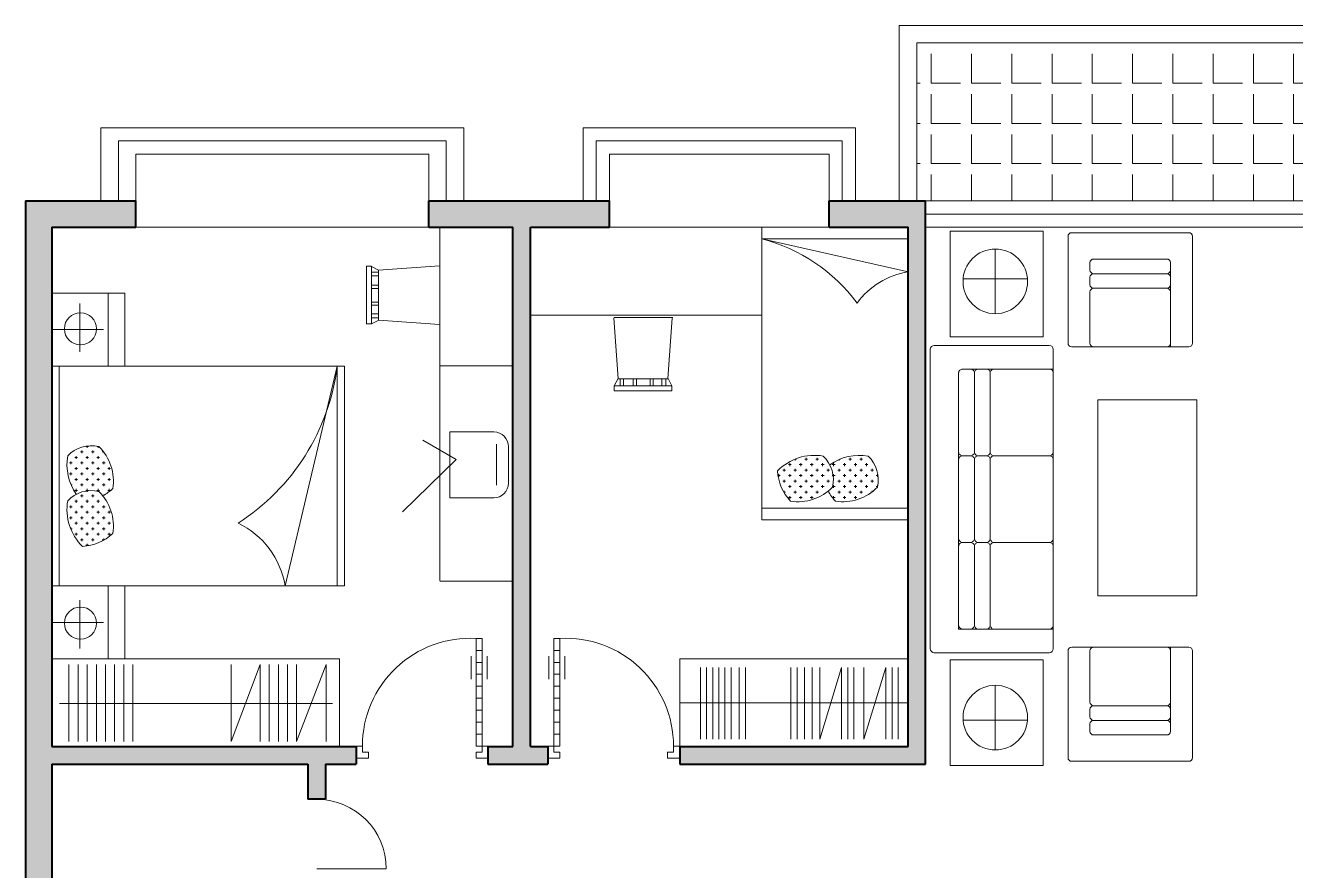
# Model space of a CAD drawing. Header units: millimetres. Extents: x 3136.3 to 3154.4, y 1812.1 to 1830.2.
# Drawn here: x 3136.33 to 3145.01, y 1824.42 to 1830.19 of the extents above; entities that cross this region are included whole.
import ezdxf
from ezdxf.enums import TextEntityAlignment as Align

# ---------------------------------------------------------------- set-up
doc = ezdxf.new("R2010")
doc.units = ezdxf.units.MM
for name, color, linetype, lineweight in [('BL', 7, 'Continuous', 5), ('FURNITURE', 220, 'Continuous', 5), ('H', 13, 'Continuous', 5), ('Muro1', 162, 'Continuous', 40), ('PUB_H', 13, 'Continuous', 5), ('W', 2, 'Continuous', 5), ('WINDOW_TEXT', 7, 'Continuous', 5)]:
    doc.layers.add(name, color=color, linetype=linetype, lineweight=lineweight)
doc.styles.add('SIMPLEX', font='SIMPLEX.SHX')
doc.styles.get("Standard").update_dxf_attribs({"font": 'arial.ttf'})

# ---------------------------------------------------------------- blocks, each defined once
blk = doc.blocks.new('_DBLK')
blk.add_line((-0.45, 0), (-0.45, -0.95))
blk.add_arc((-0.45, 0), 0.95, 270, 0)
at = {"layer": 'WINDOW_TEXT', "style": 'SIMPLEX', "flags": 1}
blk.add_attdef('A', text='', height=1, dxfattribs=at).set_placement((0, 1.5), align=Align.MIDDLE)
blk = doc.blocks.new('M_A24LXR')
for p, q in [((-0.4552, 0.071), (-0.4552, 0.8883)), ((-0.4552, 0.8883), (-0.4098, 0.8883)), ((-0.4098, 0.8883), (-0.4098, 0.071)), ((-0.4552, 0.7975), (-0.4098, 0.7975)), ((-0.4936, 0.7527), (-0.4936, 0.578)), ((-0.4552, 0.7067), (-0.4098, 0.7067)), ((-0.3714, 0.7527), (-0.3714, 0.578)), ((-0.4552, 0.6159), (-0.4098, 0.6159)), ((-0.4552, 0.5251), (-0.4098, 0.5251)), ((-0.4552, 0.4343), (-0.4098, 0.4343)), ((-0.4552, 0.3435), (-0.4098, 0.3435)), ((-0.4552, 0.2527), (-0.4098, 0.2527)), ((-0.4552, 0.1619), (-0.4098, 0.1619)), ((-0.5006, 0.071), (-0.4552, 0.071)), ((-0.5006, -0.0198), (-0.5006, 0.071)), ((-0.4098, 0.071), (-0.4552, 0.071)), ((-0.4552, 0.071), (-0.4552, 0.0256)), ((-0.4552, 0.0256), (-0.4098, 0.0256)), ((-0.4098, 0.0256), (-0.4098, -0.0198)), ((0.4528, 0.0256), (0.4074, 0.0256)), ((0.4074, 0.0256), (0.4074, -0.0198)), ((0.4982, 0.071), (0.4528, 0.071)), ((0.4528, 0.071), (0.4528, 0.0256)), ((0.4982, -0.0198), (0.4982, 0.071)), ((-0.5006, -0.0198), (-0.5006, -0.0198)), ((-0.4098, -0.0198), (-0.5006, -0.0198)), ((0.4074, -0.0198), (0.4982, -0.0198)), ((0.4982, -0.0198), (0.4982, -0.0198))]:
    blk.add_line(p, q)
blk.add_arc((-0.3644, 0.0723), 0.8172, 359.91151, 93.18481)
blk = doc.blocks.new('_B0MWI')
for p, q in [((-0.62, 3.2778), (0.62, 3.2778)), ((-0.62, 0.5), (-0.62, 3.2778)), ((0.62, 0.5), (0.62, 3.2778)), ((-0.56, 2.7778), (0.56, 2.7778)), ((-0.56, 0.5), (-0.56, 2.7778)), ((0.56, 0.5), (0.56, 2.7778)), ((-0.5, 2.2778), (0.5, 2.2778)), ((-0.5, 0.5), (-0.5, 2.2778)), ((0.5, 0.5), (0.5, 2.2778)), ((-0.5, -0.5), (0.5, -0.5))]:
    blk.add_line(p, q)
blk = doc.blocks.new('*X49')
at = {"color": 0}
for p, q in [((228151.4, -16225), (228175, -16225)), ((228250, -16225), (228250, -16224.9)), ((228250, -16225), (228450, -16225)), ((228525, -16225), (228525, -16224.9)), ((228525, -16225), (228725, -16225)), ((228800, -16225), (228800, -16224.9)), ((228800, -16225), (229000, -16225)), ((229075, -16225), (229075, -16224.9)), ((229075, -16225), (229275, -16225)), ((229350, -16225), (229350, -16224.9)), ((229350, -16225), (229550, -16225)), ((229625, -16225), (229625, -16224.9)), ((229625, -16225), (229825, -16225)), ((229900, -16225), (229900, -16224.9)), ((229900, -16225), (230100, -16225)), ((230175, -16225), (230175, -16224.9)), ((230175, -16225), (230375, -16225)), ((230450, -16225), (230450, -16224.9)), ((230450, -16225), (230650, -16225)), ((230725, -16225), (230725, -16224.9)), ((230725, -16225), (230925, -16225)), ((231000, -16225), (231000, -16224.9)), ((231000, -16225), (231200, -16225)), ((231275, -16225), (231275, -16224.9)), ((231275, -16225), (231475, -16225)), ((231550, -16225), (231550, -16224.9)), ((231550, -16225), (231750, -16225)), ((231825, -16225), (231825, -16224.9)), ((231825, -16225), (232025, -16225)), ((232100, -16225), (232100, -16224.9)), ((232100, -16225), (232121.4, -16225)), ((228250, -16500), (228250, -16300)), ((228525, -16500), (228525, -16300)), ((228800, -16500), (228800, -16300)), ((229075, -16500), (229075, -16300)), ((229350, -16500), (229350, -16300)), ((229625, -16500), (229625, -16300)), ((229900, -16500), (229900, -16300)), ((230175, -16500), (230175, -16300)), ((230450, -16500), (230450, -16300)), ((230725, -16500), (230725, -16300)), ((231000, -16500), (231000, -16300)), ((231275, -16500), (231275, -16300)), ((231550, -16500), (231550, -16300)), ((231825, -16500), (231825, -16300)), ((232100, -16500), (232100, -16300)), ((228151.4, -16500), (228175, -16500)), ((228250, -16500), (228450, -16500)), ((228525, -16500), (228725, -16500)), ((228800, -16500), (229000, -16500)), ((229075, -16500), (229275, -16500)), ((229350, -16500), (229550, -16500)), ((229625, -16500), (229825, -16500)), ((229900, -16500), (230100, -16500)), ((230175, -16500), (230375, -16500)), ((230450, -16500), (230650, -16500)), ((230725, -16500), (230925, -16500)), ((231000, -16500), (231200, -16500)), ((231275, -16500), (231475, -16500)), ((231550, -16500), (231750, -16500)), ((231825, -16500), (232025, -16500)), ((232100, -16500), (232121.4, -16500)), ((228250, -16775), (228250, -16575)), ((228525, -16775), (228525, -16575)), ((228800, -16775), (228800, -16575)), ((229075, -16775), (229075, -16575)), ((229350, -16775), (229350, -16575)), ((229625, -16775), (229625, -16575)), ((229900, -16775), (229900, -16575)), ((230175, -16775), (230175, -16575)), ((230450, -16775), (230450, -16575)), ((230725, -16775), (230725, -16575)), ((231000, -16775), (231000, -16575)), ((231275, -16775), (231275, -16575)), ((231550, -16775), (231550, -16575)), ((231825, -16775), (231825, -16575)), ((232100, -16775), (232100, -16575)), ((228151.4, -16775), (228175, -16775)), ((228250, -16775), (228450, -16775)), ((228525, -16775), (228725, -16775)), ((228800, -16775), (229000, -16775)), ((229075, -16775), (229275, -16775)), ((229350, -16775), (229550, -16775)), ((229625, -16775), (229825, -16775)), ((229900, -16775), (230100, -16775)), ((230175, -16775), (230375, -16775)), ((230450, -16775), (230650, -16775)), ((230725, -16775), (230925, -16775)), ((231000, -16775), (231200, -16775)), ((231275, -16775), (231475, -16775)), ((231550, -16775), (231750, -16775)), ((231825, -16775), (232025, -16775)), ((232100, -16775), (232121.4, -16775)), ((228250, -17050), (228250, -16850)), ((228525, -17050), (228525, -16850)), ((228800, -17050), (228800, -16850)), ((229075, -17050), (229075, -16850)), ((229350, -17050), (229350, -16850)), ((229625, -17050), (229625, -16850)), ((229900, -17050), (229900, -16850)), ((230175, -17050), (230175, -16850)), ((230450, -17050), (230450, -16850)), ((230725, -17050), (230725, -16850)), ((231000, -17050), (231000, -16850)), ((231275, -17050), (231275, -16850)), ((231550, -17050), (231550, -16850)), ((231825, -17050), (231825, -16850)), ((232100, -17050), (232100, -16850)), ((228151.4, -17050), (228175, -17050)), ((228250, -17050), (228450, -17050)), ((228525, -17050), (228725, -17050)), ((228800, -17050), (229000, -17050)), ((229075, -17050), (229275, -17050)), ((229350, -17050), (229550, -17050)), ((229625, -17050), (229825, -17050)), ((229900, -17050), (230100, -17050)), ((230175, -17050), (230375, -17050)), ((230450, -17050), (230650, -17050)), ((230725, -17050), (230925, -17050)), ((231000, -17050), (231200, -17050)), ((231275, -17050), (231475, -17050)), ((231550, -17050), (231750, -17050)), ((231825, -17050), (232025, -17050)), ((232100, -17050), (232121.4, -17050)), ((228250, -17304.9), (228250, -17125)), ((228525, -17304.9), (228525, -17125)), ((228800, -17304.9), (228800, -17125)), ((229075, -17304.9), (229075, -17125)), ((229350, -17304.9), (229350, -17125)), ((229625, -17304.9), (229625, -17125)), ((229900, -17304.9), (229900, -17125)), ((230175, -17304.9), (230175, -17125)), ((230450, -17304.9), (230450, -17125)), ((230725, -17304.9), (230725, -17125)), ((231000, -17304.9), (231000, -17125)), ((231275, -17304.9), (231275, -17125)), ((231550, -17304.9), (231550, -17125)), ((231825, -17304.9), (231825, -17125)), ((232100, -17304.9), (232100, -17125))]:
    blk.add_line(p, q, dxfattribs=at)
blk = doc.blocks.new('80217063752320')
for p, q in [((-1925, 90), (1925, 90)), ((-1925, 0), (1925, 0)), ((-1925, -90), (1925, -90))]:
    blk.add_line(p, q)
at = {"style": 'SIMPLEX', "flags": 1}
blk.add_attdef('A', text='', height=1, dxfattribs=at).set_placement((0, 0), align=Align.MIDDLE)
blk = doc.blocks.new('*X45')
at = {"color": 0}
for p, q in [((284859.4, 2240.6), (284859.4, 2259.4)), ((284887.5, 2287.5), (284906.2, 2287.5)), ((284896.9, 2278.1), (284896.9, 2296.9)), ((284933, 2325), (284943.8, 2325)), ((284934.4, 2315.6), (284934.4, 2325.6)), ((284934.4, 2240.6), (284934.4, 2259.4)), ((284962.5, 2287.5), (284981.2, 2287.5)), ((284971.9, 2278.1), (284971.9, 2296.9)), ((285000, 2325), (285018.8, 2325)), ((285009.4, 2315.6), (285009.4, 2334.4)), ((285009.4, 2240.6), (285009.4, 2259.4)), ((285037.5, 2287.5), (285056.2, 2287.5)), ((285046.9, 2278.1), (285046.9, 2296.9)), ((285075, 2325), (285093.8, 2325)), ((285084.4, 2315.6), (285084.4, 2334.4)), ((285084.4, 2240.6), (285084.4, 2259.4)), ((285112.5, 2287.5), (285131.2, 2287.5)), ((285121.9, 2278.1), (285121.9, 2296.9)), ((285159.4, 2240.6), (285159.4, 2259.4)), ((285187.5, 2287.5), (285206.2, 2287.5)), ((285196.9, 2278.1), (285196.9, 2296.9)), ((285234.4, 2315.6), (285234.4, 2322.7)), ((285234.4, 2240.6), (285234.4, 2259.4)), ((285239.8, 2325), (285243.8, 2325)), ((285262.5, 2287.5), (285281.2, 2287.5)), ((285271.9, 2278.1), (285271.9, 2296.9)), ((285300, 2325), (285318.8, 2325)), ((285309.4, 2315.6), (285309.4, 2334.4)), ((285309.4, 2240.6), (285309.4, 2259.4)), ((285337.5, 2287.5), (285356.2, 2287.5)), ((285346.9, 2278.1), (285346.9, 2296.9)), ((285375, 2325), (285393.8, 2325)), ((285384.4, 2315.6), (285384.4, 2334.4)), ((285384.4, 2240.6), (285384.4, 2259.4)), ((285412.5, 2287.5), (285431.2, 2287.5)), ((285421.9, 2278.1), (285421.9, 2296.9)), ((285450, 2325), (285452.3, 2325)), ((285459.4, 2315.6), (285459.4, 2315.8)), ((285459.4, 2240.6), (285459.4, 2259.4)), ((284817.1, 2212.5), (284831.2, 2212.5)), ((284821.9, 2203.1), (284821.9, 2221.9)), ((284850, 2250), (284868.8, 2250)), ((284850, 2175), (284868.8, 2175)), ((284859.4, 2165.6), (284859.4, 2184.4)), ((284887.5, 2212.5), (284906.2, 2212.5)), ((284896.9, 2203.1), (284896.9, 2221.9)), ((284925, 2250), (284943.8, 2250)), ((284925, 2175), (284943.8, 2175)), ((284934.4, 2165.6), (284934.4, 2184.4)), ((284962.5, 2212.5), (284981.2, 2212.5)), ((284971.9, 2203.1), (284971.9, 2221.9)), ((285000, 2250), (285018.8, 2250)), ((285000, 2175), (285018.8, 2175)), ((285009.4, 2165.6), (285009.4, 2184.4)), ((285037.5, 2212.5), (285056.2, 2212.5)), ((285046.9, 2203.1), (285046.9, 2221.9)), ((285075, 2250), (285093.8, 2250)), ((285075, 2175), (285093.8, 2175)), ((285084.4, 2165.6), (285084.4, 2184.4)), ((285112.5, 2212.5), (285131.2, 2212.5)), ((285121.9, 2203.1), (285121.9, 2221.9)), ((285150, 2250), (285168.8, 2250)), ((285150, 2175), (285168.8, 2175)), ((285159.4, 2165.6), (285159.4, 2184.4)), ((285187.5, 2212.5), (285206.2, 2212.5)), ((285196.9, 2203.1), (285196.9, 2221.9)), ((285225, 2250), (285243.8, 2250)), ((285225, 2175), (285243.8, 2175)), ((285234.4, 2165.6), (285234.4, 2184.4)), ((285262.5, 2212.5), (285281.2, 2212.5)), ((285271.9, 2203.1), (285271.9, 2221.9)), ((285300, 2250), (285318.8, 2250)), ((285300, 2175), (285318.8, 2175)), ((285309.4, 2165.6), (285309.4, 2184.4)), ((285337.5, 2212.5), (285356.2, 2212.5)), ((285346.9, 2203.1), (285346.9, 2221.9)), ((285375, 2250), (285393.8, 2250)), ((285375, 2175), (285393.8, 2175)), ((285384.4, 2165.6), (285384.4, 2184.4)), ((285412.5, 2212.5), (285431.2, 2212.5)), ((285421.9, 2203.1), (285421.9, 2221.9)), ((285450, 2250), (285468.8, 2250)), ((285450, 2175), (285468.8, 2175)), ((285459.4, 2165.6), (285459.4, 2184.4)), ((285487.5, 2212.5), (285500.2, 2212.5)), ((285496.9, 2203.1), (285496.9, 2221.9)), ((284856.1, 2100), (284868.8, 2100)), ((284859.4, 2094.3), (284859.4, 2109.4)), ((284887.5, 2137.5), (284906.2, 2137.5)), ((284896.9, 2128.1), (284896.9, 2146.9)), ((284925, 2100), (284943.8, 2100)), ((284934.4, 2090.6), (284934.4, 2109.4)), ((284962.5, 2137.5), (284981.2, 2137.5)), ((284971.9, 2128.1), (284971.9, 2146.9)), ((285000, 2100), (285018.8, 2100)), ((285009.4, 2090.6), (285009.4, 2109.4)), ((285037.5, 2137.5), (285056.2, 2137.5)), ((285046.9, 2128.1), (285046.9, 2146.9)), ((285075, 2100), (285093.8, 2100)), ((285084.4, 2090.6), (285084.4, 2109.4)), ((285112.5, 2137.5), (285131.2, 2137.5)), ((285121.9, 2128.1), (285121.9, 2146.9)), ((285150, 2100), (285150.9, 2100)), ((285159.4, 2106.3), (285159.4, 2109.4)), ((285162.9, 2100), (285168.8, 2100)), ((285187.5, 2137.5), (285206.2, 2137.5)), ((285196.9, 2128.1), (285196.9, 2146.9)), ((285225, 2100), (285243.8, 2100)), ((285234.4, 2090.6), (285234.4, 2109.4)), ((285262.5, 2137.5), (285281.2, 2137.5)), ((285271.9, 2128.1), (285271.9, 2146.9)), ((285300, 2100), (285318.8, 2100)), ((285309.4, 2090.6), (285309.4, 2109.4)), ((285337.5, 2137.5), (285356.2, 2137.5)), ((285346.9, 2128.1), (285346.9, 2146.9)), ((285375, 2100), (285393.8, 2100)), ((285384.4, 2090.6), (285384.4, 2109.4)), ((285412.5, 2137.5), (285431.2, 2137.5)), ((285421.9, 2128.1), (285421.9, 2146.9)), ((285450, 2100), (285457.6, 2100)), ((285459.4, 2101.3), (285459.4, 2109.4)), ((285487.5, 2137.5), (285496.8, 2137.5)), ((285496.9, 2137.7), (285496.9, 2146.9)), ((284887.5, 2062.5), (284906.2, 2062.5)), ((284896.9, 2053.1), (284896.9, 2071.9)), ((284962.5, 2062.5), (284981.2, 2062.5)), ((284971.9, 2053.1), (284971.9, 2071.9)), ((285037.5, 2062.5), (285056.2, 2062.5)), ((285046.9, 2053.1), (285046.9, 2071.9)), ((285187.8, 2062.5), (285206.2, 2062.5)), ((285196.9, 2053.1), (285196.9, 2071.9)), ((285262.5, 2062.5), (285281.2, 2062.5)), ((285271.9, 2053.1), (285271.9, 2071.9)), ((285337.5, 2062.5), (285356.2, 2062.5)), ((285346.9, 2053.1), (285346.9, 2071.9))]:
    blk.add_line(p, q, dxfattribs=at)
blk = doc.blocks.new('aptos2')
at = {"layer": 'BL'}
for points in [[(3146.5104, 1828.9935), (3146.5104, 1830.1935), (3142.3004, 1830.1935), (3142.3004, 1828.9935)], [(3146.3904, 1828.9935), (3146.3904, 1830.0735), (3142.4204, 1830.0735), (3142.4204, 1828.9935)]]:
    blk.add_lwpolyline(points, dxfattribs=at)
at = {"layer": 'FURNITURE', "linetype": 'ByBlock'}
for p, q in [((3139.1604, 1826.3986), (3139.1604, 1828.8135)), ((3142.3604, 1828.8135), (3141.3604, 1828.8135)), ((3141.3604, 1828.8135), (3141.3604, 1826.8135)), ((3142.3604, 1826.8135), (3142.3604, 1828.8135)), ((3141.3604, 1828.7335), (3142.3604, 1828.5085)), ((3141.3604, 1828.7335), (3142.3604, 1828.7335)), ((3142.6472, 1828.7879), (3142.6472, 1828.064)), ((3143.2831, 1828.7879), (3142.6472, 1828.7879)), ((3143.2831, 1828.064), (3143.2831, 1828.7879)), ((3143.453, 1828.7514), (3143.453, 1828.0214)), ((3144.278, 1828.7764), (3143.478, 1828.7764)), ((3144.303, 1828.7514), (3144.303, 1828.0214)), ((3142.9563, 1828.6644), (3142.9563, 1828.2228)), ((3139.1589, 1828.5496), (3138.7423, 1828.5201)), ((3144.128, 1828.5964), (3143.628, 1828.5964)), ((3144.153, 1828.5714), (3144.153, 1827.9964)), ((3138.6604, 1828.5473), (3138.694, 1828.5473)), ((3138.6604, 1828.1524), (3138.6604, 1828.5473)), ((3138.7435, 1828.5203), (3138.6938, 1828.5465)), ((3138.6938, 1828.5059), (3138.7435, 1828.5059)), ((3138.6938, 1828.4824), (3138.7435, 1828.4824)), ((3138.694, 1828.5473), (3138.694, 1828.1524)), ((3138.7423, 1828.1777), (3138.7423, 1828.5201)), ((3139.1604, 1828.5473), (3139.1604, 1828.1473)), ((3138.6938, 1828.4183), (3138.7435, 1828.4183)), ((3138.6938, 1828.3947), (3138.7435, 1828.3947)), ((3142.7362, 1828.4613), (3143.1764, 1828.4613)), ((3136.5104, 1828.3635), (3137.0104, 1828.3635)), ((3136.5104, 1827.8635), (3136.5104, 1828.3635)), ((3136.7015, 1828.292), (3136.7015, 1827.9624)), ((3136.8953, 1827.8635), (3136.8953, 1828.3635)), ((3137.0104, 1827.8635), (3137.0104, 1828.3635)), ((3138.6938, 1828.3018), (3138.7435, 1828.3018)), ((3138.6938, 1828.2809), (3138.7435, 1828.2809)), ((3138.6938, 1828.222), (3138.7435, 1828.222)), ((3139.7804, 1828.2135), (3141.3604, 1828.2135)), ((3138.6604, 1828.1524), (3138.694, 1828.1524)), ((3138.6938, 1828.1945), (3138.7435, 1828.1945)), ((3138.6938, 1828.1527), (3138.7448, 1828.1788)), ((3139.1589, 1828.1501), (3138.7423, 1828.1796)), ((3140.3501, 1828.195), (3140.3795, 1827.7783)), ((3140.3524, 1828.1964), (3140.7524, 1828.1964)), ((3140.7496, 1828.195), (3140.7201, 1827.7783)), ((3136.8637, 1828.1141), (3136.5082, 1828.1141)), ((3142.6472, 1828.064), (3143.2831, 1828.064)), ((3142.5119, 1827.9786), (3142.5119, 1825.9324)), ((3142.5389, 1828.0055), (3143.325, 1828.0055)), ((3143.3519, 1827.9786), (3143.3519, 1825.9324)), ((3144.278, 1827.9964), (3143.478, 1827.9964)), ((3136.5104, 1827.8635), (3137.0104, 1827.8635)), ((3138.5104, 1827.8635), (3136.5104, 1827.8635)), ((3136.5104, 1827.8635), (3136.5104, 1826.3635)), ((3136.5604, 1826.3635), (3136.5604, 1827.8635)), ((3138.4604, 1827.8635), (3138.1041, 1826.3635)), ((3138.4604, 1827.8635), (3138.4604, 1826.3635)), ((3138.5104, 1826.3635), (3138.5104, 1827.8635)), ((3139.1604, 1827.8666), (3139.6604, 1827.8666)), ((3140.3793, 1827.7795), (3140.3532, 1827.7299)), ((3140.722, 1827.7783), (3140.3795, 1827.7783)), ((3140.3937, 1827.7299), (3140.3937, 1827.7795)), ((3140.4173, 1827.7299), (3140.4173, 1827.7795)), ((3140.4814, 1827.7299), (3140.4814, 1827.7795)), ((3140.505, 1827.7299), (3140.505, 1827.7795)), ((3140.5978, 1827.7299), (3140.5978, 1827.7795)), ((3140.6188, 1827.7299), (3140.6188, 1827.7795)), ((3140.6777, 1827.7299), (3140.6777, 1827.7795)), ((3140.7051, 1827.7299), (3140.7051, 1827.7795)), ((3140.747, 1827.7299), (3140.7208, 1827.7808)), ((3142.7058, 1827.817), (3142.7058, 1826.067)), ((3142.7327, 1827.844), (3143.3519, 1827.844)), ((3140.3524, 1827.6964), (3140.3524, 1827.73)), ((3140.3524, 1827.73), (3140.7472, 1827.73)), ((3140.7472, 1827.6964), (3140.3524, 1827.6964)), ((3140.7472, 1827.6964), (3140.7472, 1827.73)), ((3143.6568, 1827.6346), (3143.6568, 1826.2932)), ((3144.3334, 1827.6346), (3143.6568, 1827.6346)), ((3144.3334, 1826.2932), (3144.3334, 1827.6346)), ((3139.2735, 1827.2268), (3139.0448, 1827.3574)), ((3139.2305, 1826.9642), (3139.2305, 1827.4142)), ((3139.2305, 1827.4142), (3139.5305, 1827.4142)), ((3139.5494, 1827.0509), (3139.5494, 1827.3302)), ((3139.6305, 1827.3142), (3139.6305, 1827.0642)), ((3139.2735, 1827.2268), (3138.9059, 1826.8675)), ((3141.5143, 1827.1441), (3141.5143, 1827.1629)), ((3141.5424, 1827.191), (3141.5612, 1827.191)), ((3141.5518, 1827.1816), (3141.5518, 1827.2004)), ((3141.5879, 1827.2285), (3141.5987, 1827.2285)), ((3141.5893, 1827.2191), (3141.5893, 1827.229)), ((3141.5893, 1827.1441), (3141.5893, 1827.1629)), ((3141.6174, 1827.191), (3141.6362, 1827.191)), ((3141.6268, 1827.1816), (3141.6268, 1827.2004)), ((3141.6549, 1827.2285), (3141.6737, 1827.2285)), ((3141.6643, 1827.2191), (3141.6643, 1827.2379)), ((3141.6643, 1827.1441), (3141.6643, 1827.1629)), ((3141.6924, 1827.191), (3141.7112, 1827.191)), ((3141.7018, 1827.1816), (3141.7018, 1827.2004)), ((3141.7299, 1827.2285), (3141.7487, 1827.2285)), ((3141.7393, 1827.2191), (3141.7393, 1827.2379)), ((3141.7393, 1827.1441), (3141.7393, 1827.1629)), ((3141.7674, 1827.191), (3141.7862, 1827.191)), ((3141.7768, 1827.1816), (3141.7768, 1827.2004)), ((3141.8143, 1827.1441), (3141.8143, 1827.1629)), ((3141.8424, 1827.191), (3141.8612, 1827.191)), ((3141.8518, 1827.1816), (3141.8518, 1827.2004)), ((3141.8893, 1827.2191), (3141.8893, 1827.2262)), ((3141.8893, 1827.1441), (3141.8893, 1827.1629)), ((3141.8947, 1827.2285), (3141.8987, 1827.2285)), ((3141.9174, 1827.191), (3141.9362, 1827.191)), ((3141.9268, 1827.1816), (3141.9268, 1827.2004)), ((3141.9549, 1827.2285), (3141.9737, 1827.2285)), ((3141.9643, 1827.2191), (3141.9643, 1827.2379)), ((3141.9643, 1827.1441), (3141.9643, 1827.1629)), ((3141.9924, 1827.191), (3142.0112, 1827.191)), ((3142.0018, 1827.1816), (3142.0018, 1827.2004)), ((3142.0299, 1827.2285), (3142.0487, 1827.2285)), ((3142.0393, 1827.2191), (3142.0393, 1827.2379)), ((3142.0393, 1827.1441), (3142.0393, 1827.1629)), ((3142.0674, 1827.191), (3142.0862, 1827.191)), ((3142.0768, 1827.1816), (3142.0768, 1827.2004)), ((3142.1049, 1827.2285), (3142.1072, 1827.2285)), ((3142.1143, 1827.2191), (3142.1143, 1827.2192)), ((3142.1143, 1827.1441), (3142.1143, 1827.1629)), ((3141.472, 1827.116), (3141.4862, 1827.116)), ((3141.4768, 1827.1066), (3141.4768, 1827.1254)), ((3141.5049, 1827.1535), (3141.5237, 1827.1535)), ((3141.5049, 1827.0785), (3141.5237, 1827.0785)), ((3141.5143, 1827.0691), (3141.5143, 1827.0879)), ((3141.5424, 1827.116), (3141.5612, 1827.116)), ((3141.5518, 1827.1066), (3141.5518, 1827.1254)), ((3141.5799, 1827.1535), (3141.5987, 1827.1535)), ((3141.5799, 1827.0785), (3141.5987, 1827.0785)), ((3141.5893, 1827.0691), (3141.5893, 1827.0879)), ((3141.6174, 1827.116), (3141.6362, 1827.116)), ((3141.6268, 1827.1066), (3141.6268, 1827.1254)), ((3141.6549, 1827.1535), (3141.6737, 1827.1535)), ((3141.6549, 1827.0785), (3141.6737, 1827.0785)), ((3141.6643, 1827.0691), (3141.6643, 1827.0879)), ((3141.6924, 1827.116), (3141.7112, 1827.116)), ((3141.7018, 1827.1066), (3141.7018, 1827.1254)), ((3141.7299, 1827.1535), (3141.7487, 1827.1535)), ((3141.7299, 1827.0785), (3141.7487, 1827.0785)), ((3141.7393, 1827.0691), (3141.7393, 1827.0879)), ((3141.7674, 1827.116), (3141.7862, 1827.116)), ((3141.7768, 1827.1066), (3141.7768, 1827.1254)), ((3141.8049, 1827.1535), (3141.8237, 1827.1535)), ((3141.8049, 1827.0785), (3141.8237, 1827.0785)), ((3141.8143, 1827.0691), (3141.8143, 1827.0879)), ((3141.8424, 1827.116), (3141.8612, 1827.116)), ((3141.8518, 1827.1066), (3141.8518, 1827.1254)), ((3141.8799, 1827.1535), (3141.8987, 1827.1535)), ((3141.8799, 1827.0785), (3141.8987, 1827.0785)), ((3141.8893, 1827.0691), (3141.8893, 1827.0879)), ((3141.9174, 1827.116), (3141.9362, 1827.116)), ((3141.9268, 1827.1066), (3141.9268, 1827.1254)), ((3141.9549, 1827.1535), (3141.9737, 1827.1535)), ((3141.9549, 1827.0785), (3141.9737, 1827.0785)), ((3141.9643, 1827.0691), (3141.9643, 1827.0879)), ((3141.9924, 1827.116), (3142.0112, 1827.116)), ((3142.0018, 1827.1066), (3142.0018, 1827.1254)), ((3142.0299, 1827.1535), (3142.0487, 1827.1535)), ((3142.0299, 1827.0785), (3142.0487, 1827.0785)), ((3142.0393, 1827.0691), (3142.0393, 1827.0879)), ((3142.0674, 1827.116), (3142.0862, 1827.116)), ((3142.0768, 1827.1066), (3142.0768, 1827.1254)), ((3142.1049, 1827.1535), (3142.1237, 1827.1535)), ((3142.1049, 1827.0785), (3142.1237, 1827.0785)), ((3142.1143, 1827.0691), (3142.1143, 1827.0879)), ((3142.1424, 1827.116), (3142.1551, 1827.116)), ((3142.1518, 1827.1066), (3142.1518, 1827.1254)), ((3141.511, 1827.0035), (3141.5237, 1827.0035)), ((3141.5143, 1826.9978), (3141.5143, 1827.0129)), ((3141.5424, 1827.041), (3141.5612, 1827.041)), ((3141.5518, 1827.0316), (3141.5518, 1827.0504)), ((3141.5799, 1827.0035), (3141.5987, 1827.0035)), ((3141.5893, 1826.9941), (3141.5893, 1827.0129)), ((3141.6174, 1827.041), (3141.6362, 1827.041)), ((3141.6268, 1827.0316), (3141.6268, 1827.0504)), ((3141.6549, 1827.0035), (3141.6737, 1827.0035)), ((3141.6643, 1826.9941), (3141.6643, 1827.0129)), ((3141.6924, 1827.041), (3141.7112, 1827.041)), ((3141.7018, 1827.0316), (3141.7018, 1827.0504)), ((3141.7299, 1827.0035), (3141.7487, 1827.0035)), ((3141.7393, 1826.9941), (3141.7393, 1827.0129)), ((3141.7674, 1827.041), (3141.7862, 1827.041)), ((3141.7768, 1827.0316), (3141.7768, 1827.0504)), ((3141.8049, 1827.0035), (3141.8058, 1827.0035)), ((3141.8143, 1827.0098), (3141.8143, 1827.0129)), ((3141.8178, 1827.0035), (3141.8237, 1827.0035)), ((3141.8424, 1827.041), (3141.8612, 1827.041)), ((3141.8518, 1827.0316), (3141.8518, 1827.0504)), ((3141.8799, 1827.0035), (3141.8987, 1827.0035)), ((3141.8893, 1826.9941), (3141.8893, 1827.0129)), ((3141.9174, 1827.041), (3141.9362, 1827.041)), ((3141.9268, 1827.0316), (3141.9268, 1827.0504)), ((3141.9549, 1827.0035), (3141.9737, 1827.0035)), ((3141.9643, 1826.9941), (3141.9643, 1827.0129)), ((3141.9924, 1827.041), (3142.0112, 1827.041)), ((3142.0018, 1827.0316), (3142.0018, 1827.0504)), ((3142.0299, 1827.0035), (3142.0487, 1827.0035)), ((3142.0393, 1826.9941), (3142.0393, 1827.0129)), ((3142.0674, 1827.041), (3142.0862, 1827.041)), ((3142.0768, 1827.0316), (3142.0768, 1827.0504)), ((3142.1049, 1827.0035), (3142.1126, 1827.0035)), ((3142.1143, 1827.0048), (3142.1143, 1827.0129)), ((3142.1424, 1827.041), (3142.1517, 1827.041)), ((3142.1518, 1827.0412), (3142.1518, 1827.0504)), ((3139.5305, 1826.9642), (3139.2305, 1826.9642)), ((3141.5424, 1826.966), (3141.5612, 1826.966)), ((3141.5518, 1826.9566), (3141.5518, 1826.9754)), ((3141.6174, 1826.966), (3141.6362, 1826.966)), ((3141.6268, 1826.9566), (3141.6268, 1826.9754)), ((3141.6924, 1826.966), (3141.7112, 1826.966)), ((3141.7018, 1826.9566), (3141.7018, 1826.9754)), ((3141.8427, 1826.966), (3141.8612, 1826.966)), ((3141.8518, 1826.9566), (3141.8518, 1826.9754)), ((3141.9174, 1826.966), (3141.9362, 1826.966)), ((3141.9268, 1826.9566), (3141.9268, 1826.9754)), ((3141.9924, 1826.966), (3142.0112, 1826.966)), ((3142.0018, 1826.9566), (3142.0018, 1826.9754)), ((3142.3604, 1826.8935), (3141.3604, 1826.8935)), ((3141.3604, 1826.8135), (3142.3604, 1826.8135)), ((3139.1604, 1826.3937), (3139.6604, 1826.3937)), ((3136.5104, 1826.3635), (3136.5104, 1825.8635)), ((3136.5104, 1826.3635), (3137.0104, 1826.3635)), ((3136.5104, 1826.3635), (3138.5104, 1826.3635)), ((3136.8953, 1826.3635), (3136.8953, 1825.8635)), ((3137.0104, 1826.3635), (3137.0104, 1825.8635)), ((3136.7015, 1825.9351), (3136.7015, 1826.2647)), ((3143.6568, 1826.2932), (3144.3334, 1826.2932)), ((3136.8637, 1826.1129), (3136.5082, 1826.1129)), ((3142.7058, 1826.067), (3143.3519, 1826.067)), ((3136.5104, 1825.8635), (3138.4767, 1825.8635)), ((3136.5104, 1825.8635), (3137.0104, 1825.8635)), ((3138.4767, 1825.2635), (3138.4767, 1825.8635)), ((3140.8004, 1825.8635), (3142.3604, 1825.8635)), ((3140.8004, 1825.2635), (3140.8004, 1825.8635)), ((3142.5389, 1825.9055), (3143.325, 1825.9055)), ((3143.453, 1825.1882), (3143.453, 1825.9182)), ((3144.278, 1825.9432), (3143.478, 1825.9432)), ((3144.153, 1825.3682), (3144.153, 1825.9432)), ((3144.303, 1825.1882), (3144.303, 1825.9182)), ((3136.6281, 1825.8246), (3136.6281, 1825.2985)), ((3136.6904, 1825.8246), (3136.6904, 1825.2985)), ((3136.7527, 1825.8246), (3136.7527, 1825.2985)), ((3136.8151, 1825.8246), (3136.8151, 1825.2985)), ((3136.8774, 1825.8246), (3136.8774, 1825.2985)), ((3136.9397, 1825.8246), (3136.9397, 1825.2985)), ((3137.0021, 1825.8246), (3137.0021, 1825.2985)), ((3137.0644, 1825.8246), (3137.0644, 1825.2985)), ((3137.7364, 1825.2985), (3137.9338, 1825.8246)), ((3137.7364, 1825.8246), (3137.7364, 1825.2985)), ((3137.9338, 1825.8246), (3137.9338, 1825.2985)), ((3137.9961, 1825.8246), (3137.9961, 1825.2985)), ((3138.0585, 1825.8246), (3138.0585, 1825.2985)), ((3138.1208, 1825.8246), (3138.1208, 1825.2985)), ((3138.1831, 1825.2985), (3138.384, 1825.8246)), ((3138.1831, 1825.8246), (3138.1831, 1825.2985)), ((3138.384, 1825.8246), (3138.384, 1825.2985)), ((3140.9416, 1825.3153), (3140.9416, 1825.8049)), ((3140.9835, 1825.3153), (3140.9835, 1825.8049)), ((3140.9835, 1825.3153), (3140.9835, 1825.8049)), ((3141.0254, 1825.3153), (3141.0254, 1825.8049)), ((3141.0254, 1825.3153), (3141.0254, 1825.8049)), ((3141.0673, 1825.3153), (3141.0673, 1825.8049)), ((3141.0673, 1825.3153), (3141.0673, 1825.8049)), ((3141.1092, 1825.3153), (3141.1092, 1825.8049)), ((3141.1092, 1825.3153), (3141.1092, 1825.8049)), ((3141.1511, 1825.3153), (3141.1511, 1825.8049)), ((3141.2072, 1825.3153), (3141.2072, 1825.8049)), ((3141.2491, 1825.3153), (3141.2491, 1825.8049)), ((3141.5601, 1825.3153), (3141.5601, 1825.8049)), ((3141.602, 1825.3153), (3141.602, 1825.8049)), ((3141.6528, 1825.3153), (3141.6528, 1825.8049)), ((3141.7057, 1825.3153), (3141.7057, 1825.8049)), ((3141.9064, 1825.8049), (3141.7565, 1825.3153)), ((3141.7565, 1825.3153), (3141.7565, 1825.8049)), ((3141.9064, 1825.3153), (3141.9064, 1825.8049)), ((3141.9484, 1825.3153), (3141.9484, 1825.8049)), ((3141.9484, 1825.3153), (3141.9484, 1825.8049)), ((3141.9903, 1825.3153), (3141.9903, 1825.8049)), ((3142.2086, 1825.8049), (3142.0587, 1825.3153)), ((3142.0587, 1825.3153), (3142.0587, 1825.8049)), ((3142.2086, 1825.3153), (3142.2086, 1825.8049)), ((3142.2506, 1825.3153), (3142.2506, 1825.8049)), ((3142.2506, 1825.3153), (3142.2506, 1825.8049)), ((3142.2925, 1825.3153), (3142.2925, 1825.8049)), ((3142.6472, 1825.1335), (3142.6472, 1825.8575)), ((3142.6472, 1825.8575), (3143.2831, 1825.8575)), ((3143.2831, 1825.8575), (3143.2831, 1825.1335)), ((3142.9563, 1825.2411), (3142.9563, 1825.6827)), ((3136.5623, 1825.5581), (3138.429, 1825.5581)), ((3140.8004, 1825.5635), (3142.3604, 1825.5635)), ((3142.7362, 1825.4442), (3143.1764, 1825.4442)), ((3144.128, 1825.3432), (3143.628, 1825.3432)), ((3143.2831, 1825.1335), (3142.6472, 1825.1335)), ((3144.278, 1825.1632), (3143.478, 1825.1632))]:
    blk.add_line(p, q, dxfattribs=at)
for points in [[(3144.128, 1828.5964), (3143.628, 1828.5964, 0.414214), (3143.603, 1828.5714), (3143.603, 1828.5214, 0.414214), (3143.628, 1828.4964), (3144.128, 1828.4964, 0.414214), (3144.153, 1828.5214), (3144.153, 1828.5714, 0.414214)], [(3144.128, 1828.4964), (3143.628, 1828.4964, 0.414214), (3143.603, 1828.4714), (3143.603, 1828.4214, 0.414214), (3143.628, 1828.3964), (3144.128, 1828.3964, 0.414214), (3144.153, 1828.4214), (3144.153, 1828.4714, 0.414214)], [(3144.128, 1828.3964), (3143.628, 1828.3964, 0.414214), (3143.603, 1828.3714), (3143.603, 1828.0214, 0.414214), (3143.628, 1827.9964), (3144.128, 1827.9964, 0.414214), (3144.153, 1828.0214), (3144.153, 1828.3714, 0.414214)], [(3142.7058, 1827.817), (3142.7058, 1827.2786, 0.414214), (3142.7327, 1827.2517), (3142.7865, 1827.2517, 0.414214), (3142.8135, 1827.2786), (3142.8135, 1827.817, 0.414214), (3142.7865, 1827.844), (3142.7327, 1827.844, 0.414214)], [(3142.8135, 1827.817), (3142.8135, 1827.2786, 0.414214), (3142.8404, 1827.2517), (3142.8942, 1827.2517, 0.414214), (3142.9212, 1827.2786), (3142.9212, 1827.817, 0.414214), (3142.8942, 1827.844), (3142.8404, 1827.844, 0.414214)], [(3142.9212, 1827.817), (3142.9212, 1827.2786, 0.414214), (3142.9481, 1827.2517), (3143.325, 1827.2517, 0.414214), (3143.3519, 1827.2786), (3143.3519, 1827.817, 0.414214), (3143.325, 1827.844), (3142.9481, 1827.844, 0.414214)], [(3142.7058, 1827.2247), (3142.7058, 1826.6863, 0.414214), (3142.7327, 1826.6594), (3142.7865, 1826.6594, 0.414214), (3142.8135, 1826.6863), (3142.8135, 1827.2247, 0.414214), (3142.7865, 1827.2517), (3142.7327, 1827.2517, 0.414214)], [(3142.8135, 1827.2247), (3142.8135, 1826.6863, 0.414214), (3142.8404, 1826.6594), (3142.8942, 1826.6594, 0.414214), (3142.9212, 1826.6863), (3142.9212, 1827.2247, 0.414214), (3142.8942, 1827.2517), (3142.8404, 1827.2517, 0.414214)], [(3142.9212, 1827.2247), (3142.9212, 1826.6863, 0.414214), (3142.9481, 1826.6594), (3143.325, 1826.6594, 0.414214), (3143.3519, 1826.6863), (3143.3519, 1827.2247, 0.414214), (3143.325, 1827.2517), (3142.9481, 1827.2517, 0.414214)], [(3142.7058, 1826.6324), (3142.7058, 1826.094, 0.414214), (3142.7327, 1826.067), (3142.7865, 1826.067, 0.414214), (3142.8135, 1826.094), (3142.8135, 1826.6324, 0.414214), (3142.7865, 1826.6594), (3142.7327, 1826.6594, 0.414214)], [(3142.8135, 1826.6324), (3142.8135, 1826.094, 0.414214), (3142.8404, 1826.067), (3142.8942, 1826.067, 0.414214), (3142.9212, 1826.094), (3142.9212, 1826.6324, 0.414214), (3142.8942, 1826.6594), (3142.8404, 1826.6594, 0.414214)], [(3142.9212, 1826.6324), (3142.9212, 1826.094, 0.414214), (3142.9481, 1826.067), (3143.325, 1826.067, 0.414214), (3143.3519, 1826.094), (3143.3519, 1826.6324, 0.414214), (3143.325, 1826.6594), (3142.9481, 1826.6594, 0.414214)], [(3144.128, 1825.5432), (3143.628, 1825.5432, -0.414214), (3143.603, 1825.5682), (3143.603, 1825.9182, -0.414214), (3143.628, 1825.9432), (3144.128, 1825.9432, -0.414214), (3144.153, 1825.9182), (3144.153, 1825.5682, -0.414214)], [(3144.128, 1825.4432), (3143.628, 1825.4432, -0.414214), (3143.603, 1825.4682), (3143.603, 1825.5182, -0.414214), (3143.628, 1825.5432), (3144.128, 1825.5432, -0.414214), (3144.153, 1825.5182), (3144.153, 1825.4682, -0.414214)], [(3144.128, 1825.3432), (3143.628, 1825.3432, -0.414214), (3143.603, 1825.3682), (3143.603, 1825.4182, -0.414214), (3143.628, 1825.4432), (3144.128, 1825.4432, -0.414214), (3144.153, 1825.4182), (3144.153, 1825.3682, -0.414214)]]:
    blk.add_lwpolyline(points, format="xyb", close=True, dxfattribs=at)
for centre, radius in [((3142.9563, 1828.4436), 0.2208), ((3136.7067, 1828.1194), 0.1099), ((3136.7067, 1826.1077), 0.1099), ((3142.9563, 1825.4619), 0.2208)]:
    blk.add_circle(centre, radius, dxfattribs=at)
for centre, radius, start, end in [((3141.0713, 1827.5989), 1.1709, 36.51691, 75.70618), ((3143.478, 1828.7514), 0.025, 90, 180), ((3144.278, 1828.7514), 0.025, 0, 90), ((3144.128, 1828.5714), 0.025, 0, 90), ((3142.4414, 1827.985), 0.5296, 98.79546, 144.09817), ((3142.0124, 1828.2956), 4.547473508864641e-16, 270, 343.03381), ((3142.5389, 1827.9786), 0.0269, 90, 180), ((3143.325, 1827.9786), 0.0269, 0, 90), ((3143.478, 1828.0214), 0.025, 180, 270), ((3144.278, 1828.0214), 0.025, 270, 0), ((3136.9789, 1828.0494), 1.4931, 302.58697, 352.84995), ((3142.7327, 1827.817), 0.0269, 90, 180), ((3139.5305, 1827.3142), 0.1, 0, 90), ((3136.9684, 1827.1919), 0.3542, 170.36573, 214.98964), ((3136.7804, 1827.0982), 0.2223, 76.72559, 136.49598), ((3136.6034, 1827.0789), 0.3279, 350.91317, 45.95411), ((3141.7215, 1826.9004), 0.3542, 80.36573, 135.52238), ((3141.6278, 1827.0884), 0.2223, 346.72559, 46.49598), ((3142.0283, 1826.9004), 0.3542, 80.36573, 124.98964), ((3141.9346, 1827.0884), 0.2223, 346.72559, 46.49598), ((3141.7939, 1827.1645), 0.3255, 182.79663, 223.2149), ((3136.7804, 1826.7914), 0.2223, 76.72559, 136.49598), ((3136.6034, 1826.7721), 0.3279, 350.91317, 45.95411), ((3136.7043, 1827.2643), 0.3255, 298.32775, 313.2149), ((3139.5305, 1827.0642), 0.1, 270, 0), ((3141.6085, 1827.2653), 0.3279, 260.91317, 315.95411), ((3142.1007, 1827.1645), 0.3255, 208.32775, 223.2149), ((3141.9152, 1827.2653), 0.3279, 260.91317, 315.95411), ((3136.9684, 1826.8852), 0.3542, 170.36573, 225.52238), ((3137.5339, 1826.2699), 0.5779, 9.32379, 64.457), ((3136.7043, 1826.9575), 0.3255, 272.79663, 313.2149), ((3142.7327, 1826.094), 0.0269, 180, 270), ((3142.5389, 1825.9324), 0.0269, 180, 270), ((3143.325, 1825.9324), 0.0269, 270, 0), ((3143.478, 1825.9182), 0.025, 90, 180), ((3144.278, 1825.9182), 0.025, 0, 90), ((3144.128, 1825.3682), 0.025, 270, 0), ((3143.478, 1825.1882), 0.025, 180, 270), ((3144.278, 1825.1882), 0.025, 270, 0)]:
    blk.add_arc(centre, radius, start, end, dxfattribs=at)
at = {"layer": 'H'}
blk.add_lwpolyline([(3142.4804, 1828.9935), (3146.3904, 1828.9935), (3146.3904, 1830.0735), (3142.4204, 1830.0735), (3142.4204, 1828.9935)], close=True, dxfattribs=at)
at = {"layer": 'Muro1'}
for points in [[(3136.3304, 1828.9935), (3137.0854, 1828.9935)], [(3136.3304, 1828.9935), (3136.3304, 1820.7135)], [(3137.0854, 1828.8135), (3137.0854, 1828.9935)], [(3139.0854, 1828.8135), (3139.0854, 1828.9935)], [(3139.0854, 1828.9935), (3140.3204, 1828.9935)], [(3140.3204, 1828.8135), (3140.3204, 1828.9935)], [(3141.8204, 1828.9935), (3142.4804, 1828.9935)], [(3141.8204, 1828.8135), (3141.8204, 1828.9935)], [(3142.4804, 1825.1435), (3142.4804, 1828.9935)], [(3136.5104, 1828.8135), (3137.0854, 1828.8135)], [(3136.5104, 1828.8135), (3136.5104, 1825.2635)], [(3139.0854, 1828.8135), (3139.6604, 1828.8135)], [(3139.6604, 1825.2635), (3139.6604, 1828.8135)], [(3139.7804, 1828.8135), (3140.3204, 1828.8135)], [(3139.7804, 1825.2635), (3139.7804, 1828.8135)], [(3141.8204, 1828.8135), (3142.3604, 1828.8135)], [(3142.3604, 1825.2635), (3142.3604, 1828.8135)], [(3136.5104, 1825.2635), (3138.5904, 1825.2635)], [(3138.5904, 1825.2635), (3138.5904, 1825.1435)], [(3139.4904, 1825.2635), (3139.4904, 1825.1435)], [(3139.4904, 1825.2635), (3139.6604, 1825.2635)], [(3139.7804, 1825.2635), (3139.9004, 1825.2635)], [(3139.9004, 1825.2635), (3139.9004, 1825.1435)], [(3140.8004, 1825.2635), (3140.8004, 1825.1435)], [(3140.8004, 1825.2635), (3142.3604, 1825.2635)], [(3136.5104, 1825.1435), (3138.2604, 1825.1435)], [(3136.5104, 1825.1435), (3136.5104, 1824.1635)], [(3138.2604, 1825.1435), (3138.2604, 1824.9035)], [(3138.3804, 1825.1435), (3138.3804, 1824.9035)], [(3138.3804, 1825.1435), (3138.5904, 1825.1435)], [(3139.4904, 1825.1435), (3139.9004, 1825.1435)], [(3140.8004, 1825.1435), (3142.4804, 1825.1435)], [(3138.3804, 1824.9035), (3138.2604, 1824.9035)]]:
    blk.add_lwpolyline(points, dxfattribs=at)
at = {"layer": 'PUB_H'}
for points in [[(3136.5104, 1824.0435), (3136.3304, 1828.9935), (3136.5104, 1824.1635), (3136.5104, 1825.1435)], [(3136.3304, 1820.7135), (3136.3304, 1828.9935), (3136.5104, 1820.8935), (3136.5104, 1824.0435)], [(3136.3304, 1828.9935), (3136.5104, 1828.8135), (3136.5104, 1825.1435)], [(3137.0854, 1828.9935), (3137.0854, 1828.8135), (3136.3304, 1828.9935), (3136.5104, 1828.8135)], [(3139.0854, 1828.9935), (3139.7804, 1828.8135), (3139.0854, 1828.8135)], [(3140.3204, 1828.9935), (3140.3204, 1828.8135), (3139.0854, 1828.9935), (3139.7804, 1828.8135)], [(3141.8204, 1828.9935), (3142.4804, 1828.9935), (3141.8204, 1828.8135), (3142.3604, 1828.8135)], [(3142.4804, 1828.9935), (3142.4804, 1825.1435), (3142.3604, 1828.8135), (3142.3604, 1825.2635)], [(3139.6604, 1828.8135), (3139.7804, 1828.8135), (3139.6604, 1825.2635), (3139.7804, 1825.2635)], [(3136.5104, 1825.1435), (3136.5104, 1825.2635), (3138.2604, 1825.1435), (3138.5904, 1825.2635)], [(3138.2604, 1825.1435), (3138.5904, 1825.2635), (3138.3804, 1825.1435), (3138.5904, 1825.1435)], [(3139.7804, 1825.2635), (3139.4904, 1825.1435), (3139.6604, 1825.2635), (3139.4904, 1825.2635)], [(3139.9004, 1825.2635), (3139.9004, 1825.1435), (3139.7804, 1825.2635), (3139.4904, 1825.1435)], [(3142.4804, 1825.1435), (3140.8004, 1825.1435), (3142.3604, 1825.2635), (3140.8004, 1825.2635)], [(3138.3804, 1824.9035), (3138.2604, 1824.9035), (3138.3804, 1825.1435), (3138.2604, 1825.1435)]]:
    blk.add_solid(points, dxfattribs=at)
at = {"layer": 'FURNITURE', "linetype": 'ByBlock', "xscale": 0.001, "yscale": 0.001, "zscale": 0.001, "rotation": 90}
blk.add_blockref('*X45', (3138.9653, 1541.8185), dxfattribs=at)
at = {"layer": 'H', "xscale": 0.001, "yscale": 0.001, "zscale": 0.001}
blk.add_blockref('*X49', (2914.269, 1846.2985), dxfattribs=at)
at = {"layer": 'W'}
for name, p, xscale, yscale, zscale in [('_B0MWI', (3138.0854, 1828.9035), 2, 0.18, 2), ('_B0MWI', (3141.0704, 1828.9035), 1.5, 0.18, 1.5), ('80217063752320', (3144.4054, 1828.9035), 0.001, 0.001, 0.001), ('M_A24LXR', (3139.0404, 1825.2035), -0.9, 0.9, 0.9), ('M_A24LXR', (3140.3504, 1825.2035), 0.9, 0.9, 0.9)]:
    blk.add_blockref(name, p, dxfattribs=dict(at, xscale=xscale, yscale=yscale, zscale=zscale))
at = {"layer": 'W', "xscale": 0.5000000000000002, "yscale": 0.5000000000000002, "zscale": 0.5000000000000002, "rotation": 90}
blk.add_blockref('_DBLK', (3138.3204, 1824.6535), dxfattribs=at)
at = {"layer": 'FURNITURE', "linetype": 'ByBlock', "text_generation_flag": 4, "width": 0.8, "flags": 1}
for tag, p in [('YSIZE', (3142.3604, 1828.8135)), ('XSIZE', (3142.3604, 1828.8135)), ('YSIZE', (3139.1604, 1828.3473)), ('XSIZE', (3139.1604, 1828.3473)), ('YSIZE', (3140.5524, 1828.1964)), ('XSIZE', (3140.5524, 1828.1964)), ('YSIZE', (3143.886, 1827.9964)), ('XSIZE', (3143.886, 1827.9964)), ('YSIZE', (3145.9657, 1827.6322)), ('XSIZE', (3145.9657, 1827.6322)), ('YSIZE', (3139.3805, 1827.4142)), ('XSIZE', (3139.3805, 1827.4142)), ('YSIZE', (3145.7557, 1827.3172)), ('XSIZE', (3145.7557, 1827.3172)), ('XSIZE', (3145.7557, 1827.3172)), ('YSIZE', (3145.7557, 1827.3172)), ('YSIZE', (3139.2305, 1827.1892)), ('XSIZE', (3139.2305, 1827.1892)), ('XSIZE', (3139.2305, 1827.1892)), ('YSIZE', (3139.2305, 1827.1892)), ('YSIZE', (3136.5104, 1827.1135)), ('XSIZE', (3136.5104, 1827.1135)), ('YSIZE', (3142.7249, 1826.9476)), ('XSIZE', (3142.7249, 1826.9476)), ('YSIZE', (3143.886, 1825.9432)), ('XSIZE', (3143.886, 1825.9432)), ('YSIZE', (3142.8485, 1822.9649)), ('XSIZE', (3142.8485, 1822.9649)), ('YSIZE', (3139.2305, 1822.3033)), ('XSIZE', (3139.2305, 1822.3033)), ('XSIZE', (3139.2305, 1822.3033)), ('YSIZE', (3139.2305, 1822.3033)), ('YSIZE', (3136.5104, 1822.1935)), ('XSIZE', (3136.5104, 1822.1935)), ('YSIZE', (3139.3805, 1822.0783)), ('XSIZE', (3139.3805, 1822.0783)), ('YSIZE', (3151.8289, 1821.7689)), ('XSIZE', (3151.8289, 1821.7689)), ('YSIZE', (3151.5139, 1821.5589)), ('XSIZE', (3151.5139, 1821.5589)), ('XSIZE', (3151.5139, 1821.5589)), ('YSIZE', (3151.5139, 1821.5589)), ('YSIZE', (3139.1604, 1821.2506)), ('XSIZE', (3139.1604, 1821.2506)), ('YSIZE', (3150.1399, 1819.6892)), ('XSIZE', (3150.1399, 1819.6892)), ('YSIZE', (3152.1932, 1819.6892)), ('XSIZE', (3152.1932, 1819.6892)), ('YSIZE', (3147.1616, 1818.6517)), ('XSIZE', (3147.1616, 1818.6517)), ('YSIZE', (3151.1443, 1818.5282)), ('XSIZE', (3151.1443, 1818.5282)), ('YSIZE', (3153.0103, 1818.1636)), ('XSIZE', (3153.0103, 1818.1636)), ('YSIZE', (3152.3932, 1816.3556)), ('XSIZE', (3152.3932, 1816.3556)), ('YSIZE', (3146.2751, 1815.1837)), ('XSIZE', (3146.2751, 1815.1837)), ('YSIZE', (3151.611, 1815.1837)), ('XSIZE', (3151.611, 1815.1837)), ('YSIZE', (3146.5001, 1815.0337)), ('XSIZE', (3146.5001, 1815.0337)), ('XSIZE', (3146.5001, 1815.0337)), ('YSIZE', (3146.5001, 1815.0337)), ('YSIZE', (3151.386, 1815.0337)), ('XSIZE', (3151.386, 1815.0337)), ('XSIZE', (3151.386, 1815.0337)), ('YSIZE', (3151.386, 1815.0337)), ('YSIZE', (3145.4473, 1814.9636)), ('XSIZE', (3145.4473, 1814.9636)), ('YSIZE', (3152.544, 1814.9636)), ('XSIZE', (3152.544, 1814.9636)), ('YSIZE', (3146.3903, 1812.3136)), ('XSIZE', (3146.3903, 1812.3136)), ('YSIZE', (3151.3103, 1812.3136)), ('XSIZE', (3151.3103, 1812.3136))]:
    blk.add_attdef(tag, p, '', height=0.000056, rotation=180, dxfattribs=at)

msp = doc.modelspace()

# ---------------------------------------------------------------- block references
msp.add_blockref('aptos2', (0, 0))

doc.saveas('drawing.dxf')
